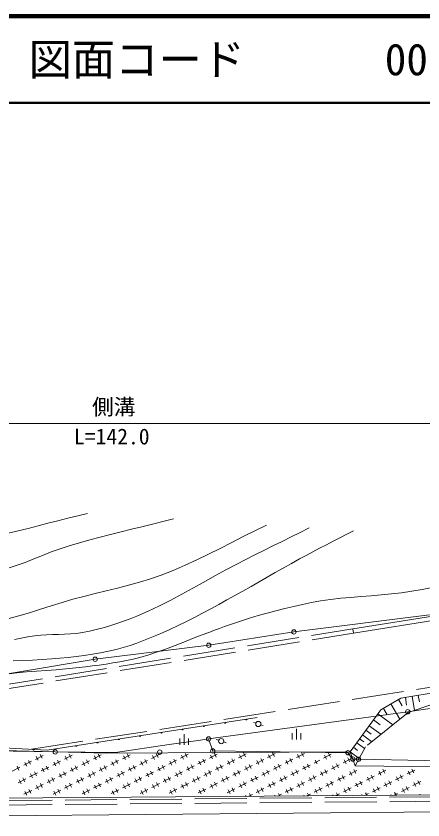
# Model space of a CAD drawing. Units: millimetres, scale not verified, with parts at other scales. Extents: x 8000 to 136000, y 4000 to 76000.
# Drawn here: x 23785 to 33186, y 57448 to 76000 of the extents above; entities that cross this region are included whole.
import ezdxf
from ezdxf.enums import TextEntityAlignment as Align

# ---------------------------------------------------------------- set-up
doc = ezdxf.new("R2010")
doc.units = ezdxf.units.MM
doc.header["$LTSCALE"] = 200
doc.header["$PDMODE"] = 32
doc.header["$PDSIZE"] = 100
doc.linetypes.add('DASHED', pattern=[7.5, 6, -1.5])
for name, color, linetype, lineweight in [('M-BGD', 7, 'Continuous', 13), ('M-BMK-ROW', 1, 'Continuous', 13), ('M-STR-HTXT', 7, 'Continuous', 13), ('M-TTL', 2, 'Continuous', 140), ('M-TTL-LINE', 7, 'Continuous', 50)]:
    doc.layers.add(name, color=color, linetype=linetype, lineweight=lineweight)
doc.layers.add('M-TTL-TXT', color=7, linetype='Continuous')
doc.styles.add('ＭＳ ゴシック', font='')
doc.styles.get('ＭＳ ゴシック').set_extended_font_data('MS Gothic')

# ---------------------------------------------------------------- blocks, each defined once
blk = doc.blocks.new('ﾌﾟﾛｯﾄﾏｰｸ-02_67')
at = {"color": 3, "linetype": 'Continuous', "lineweight": 13}
blk.add_circle((0, 0), 0.5, dxfattribs=at)
blk = doc.blocks.new('ﾌﾟﾛｯﾄﾏｰｸ-02')
at = {"color": 1, "linetype": 'Continuous', "lineweight": 13}
blk.add_circle((0, 0), 0.5, dxfattribs=at)
blk = doc.blocks.new('ﾌﾟﾛｯﾄﾏｰｸ-02_67_1')
at = {"color": 3, "linetype": 'Continuous', "lineweight": 13}
blk.add_circle((0, 0), 0.5, dxfattribs=at)

msp = doc.modelspace()

# ---------------------------------------------------------------- linework, layer by layer
at = {"layer": 'M-BGD'}
for p, q in [((31566.1, 61857.4), (39656.2, 63156)), ((31582.5, 61758.8), (39672.1, 63057.3)), ((31566.1, 61857.4), (31582.5, 61758.8)), ((32674.4, 60255.7), (40492.5, 61544.2)), ((32209.6, 59984.9), (32674.4, 60255.7)), ((31502.7, 59018.2), (32209.6, 59984.9)), ((29352.5, 59812.3), (24507.1, 59058.1)), ((29325.2, 59680.3), (29268.1, 59698.8)), ((29439.3, 59643.2), (29496.3, 59624.7)), ((30262.2, 59303.1), (30262.2, 59553.1)), ((27667, 59180.6), (27667, 59430.6)), ((30162.2, 59453.1), (30162.2, 59303.1)), ((30362.2, 59453.1), (30362.2, 59303.1)), ((27567, 59330.6), (27567, 59180.6)), ((27767, 59330.6), (27767, 59180.6)), ((28468.1, 59284.6), (28411.1, 59303.1)), ((28582.2, 59247.5), (28639.3, 59228.9)), ((23498.7, 59051.6), (25880.5, 58986.2)), ((24507.1, 59058.1), (23499, 59111.6)), ((25880.5, 58986.2), (31502.7, 59018.2)), ((29708.2, 58999), (29753.6, 58909.9)), ((30379, 59004.1), (30424.4, 58915)), ((31623.4, 58698.4), (31502.7, 59018.2)), ((24074.5, 58822.1), (24119.9, 58733)), ((24230.8, 58845.7), (24409, 58936.5)), ((24252.7, 58912.9), (24298.1, 58823.8)), ((24341.8, 58958.3), (24387.2, 58869.2)), ((24745.3, 58827.2), (24790.7, 58738.1)), ((24901.6, 58850.7), (25079.8, 58941.5)), ((24923.5, 58918), (24968.9, 58828.9)), ((25012.6, 58963.4), (25058, 58874.3)), ((25416.1, 58832.3), (25461.5, 58743.2)), ((25572.4, 58855.8), (25750.6, 58946.6)), ((25594.3, 58923.1), (25639.7, 58834)), ((25683.4, 58968.5), (25728.8, 58879.4)), ((25975.9, 58724.7), (26154.1, 58815.5)), ((26086.9, 58837.4), (26132.3, 58748.3)), ((26243.2, 58860.9), (26421.4, 58951.7)), ((26265.1, 58928.2), (26310.5, 58839.1)), ((26354.2, 58973.6), (26399.6, 58884.5)), ((26646.7, 58729.8), (26824.9, 58820.6)), ((26757.7, 58842.5), (26803.1, 58753.4)), ((26914, 58866), (27092.3, 58956.8)), ((26935.9, 58933.3), (26981.3, 58844.2)), ((27025, 58978.7), (27070.4, 58889.6)), ((27317.5, 58734.9), (27495.7, 58825.7)), ((27428.5, 58847.6), (27473.9, 58758.5)), ((27584.8, 58871.1), (27763.1, 58961.9)), ((27606.7, 58938.4), (27652.1, 58849.3)), ((27695.8, 58983.8), (27741.2, 58894.7)), ((27988.3, 58740), (28166.6, 58830.8)), ((28099.3, 58852.7), (28144.7, 58763.6)), ((28255.7, 58876.2), (28433.9, 58967)), ((28277.5, 58943.5), (28322.9, 58854.4)), ((28366.6, 58988.9), (28412, 58899.8)), ((28659.1, 58745.1), (28837.4, 58835.9)), ((28681, 58812.4), (28726.4, 58723.3)), ((28770.1, 58857.8), (28815.5, 58768.7)), ((28926.5, 58881.3), (29104.7, 58972.1)), ((28948.3, 58948.5), (28993.7, 58859.4)), ((29019.3, 58928.6), (29104.7, 58972.1)), ((29037.4, 58993.9), (29082.8, 58904.8)), ((29037.4, 58993.9), (29082.8, 58904.8)), ((29330, 58750.2), (29508.2, 58841)), ((29351.8, 58817.4), (29397.2, 58728.3)), ((29440.9, 58862.8), (29486.3, 58773.7)), ((29597.3, 58886.4), (29775.5, 58977.2)), ((29619.1, 58953.6), (29664.5, 58864.5)), ((30000.8, 58755.3), (30179, 58846.1)), ((30022.6, 58822.5), (30068, 58733.4)), ((30111.7, 58867.9), (30157.1, 58778.8)), ((30268.1, 58891.5), (30446.3, 58982.3)), ((30289.9, 58958.7), (30335.3, 58869.6)), ((30671.6, 58760.4), (30801.7, 58826.7)), ((30693.4, 58827.6), (30738.8, 58738.5)), ((30890.8, 58872.1), (31069, 58962.9)), ((30912.7, 58939.4), (30958.1, 58850.3)), ((31001.8, 58984.8), (31047.2, 58895.7)), ((31342.4, 58765.5), (31520.6, 58856.3)), ((31364.2, 58832.7), (31409.6, 58743.6)), ((31453.3, 58878.1), (31498.7, 58789)), ((23696.2, 58573.3), (23874.4, 58664.1)), ((23807.2, 58685.9), (23852.6, 58596.8)), ((23963.5, 58709.5), (24141.7, 58800.3)), ((23985.4, 58776.7), (24030.8, 58687.6)), ((24367, 58578.4), (24545.2, 58669.1)), ((24388.9, 58645.6), (24434.3, 58556.5)), ((24478, 58691), (24523.4, 58601.9)), ((24634.3, 58714.5), (24812.5, 58805.3)), ((24656.2, 58781.8), (24701.6, 58692.7)), ((25037.8, 58583.4), (25216, 58674.2)), ((25059.7, 58650.7), (25105.1, 58561.6)), ((25148.8, 58696.1), (25194.2, 58607)), ((25305.1, 58719.6), (25483.3, 58810.4)), ((25327, 58786.9), (25372.4, 58697.8)), ((25708.6, 58588.5), (25886.8, 58679.3)), ((25730.5, 58655.8), (25775.9, 58566.7)), ((25819.6, 58701.2), (25865, 58612.1)), ((25997.8, 58792), (26043.2, 58702.9)), ((26379.4, 58593.6), (26557.6, 58684.4)), ((26401.3, 58660.9), (26446.7, 58571.8)), ((26490.4, 58706.3), (26535.8, 58617.2)), ((26668.6, 58797.1), (26714, 58708)), ((27050.2, 58598.7), (27228.4, 58689.5)), ((27072.1, 58666), (27117.5, 58576.9)), ((27161.2, 58711.4), (27206.6, 58622.3)), ((27339.4, 58802.2), (27384.8, 58713.1)), ((27721, 58603.8), (27899.2, 58694.6)), ((27742.9, 58671.1), (27788.3, 58582)), ((27832, 58716.5), (27877.4, 58627.4)), ((28010.2, 58807.3), (28055.6, 58718.2)), ((28391.8, 58608.9), (28570, 58699.7)), ((28413.7, 58676.2), (28459.1, 58587.1)), ((28502.8, 58721.6), (28548.2, 58632.5)), ((29062.6, 58614), (29240.9, 58704.8)), ((29062.6, 58614), (29240.9, 58704.8)), ((29084.5, 58681.2), (29129.9, 58592.1)), ((29084.5, 58681.2), (29129.9, 58592.1)), ((29173.6, 58726.6), (29219, 58637.5)), ((29173.6, 58726.6), (29219, 58637.5)), ((29733.5, 58619.1), (29911.7, 58709.9)), ((29755.3, 58686.3), (29800.7, 58597.2)), ((29844.4, 58731.7), (29889.8, 58642.6)), ((30404.3, 58624.2), (30582.5, 58715)), ((30426.1, 58691.4), (30471.5, 58602.3)), ((30515.2, 58736.8), (30560.6, 58647.7)), ((31075.1, 58629.3), (31253.3, 58720.1)), ((31096.9, 58696.5), (31142.3, 58607.4)), ((31186, 58741.9), (31231.4, 58652.8)), ((31623.4, 58698.4), (34101.2, 58669.5)), ((24099.7, 58442.2), (24277.9, 58533)), ((24121.6, 58509.4), (24167, 58420.3)), ((24210.7, 58554.8), (24256.1, 58465.7)), ((24770.5, 58447.2), (24948.7, 58538)), ((24792.4, 58514.5), (24837.8, 58425.4)), ((24881.5, 58559.9), (24926.9, 58470.8)), ((25441.3, 58452.3), (25619.5, 58543.1)), ((25463.2, 58519.6), (25508.6, 58430.5)), ((25552.3, 58565), (25597.7, 58475.9)), ((26112.1, 58457.4), (26290.3, 58548.2)), ((26134, 58524.7), (26179.4, 58435.6)), ((26223.1, 58570.1), (26268.5, 58481)), ((26782.9, 58462.5), (26961.1, 58553.3)), ((26804.8, 58529.8), (26850.2, 58440.7)), ((26893.9, 58575.2), (26939.3, 58486.1)), ((27297.4, 58444.1), (27342.8, 58355)), ((27453.7, 58467.6), (27631.9, 58558.4)), ((27475.6, 58534.9), (27521, 58445.8)), ((27564.7, 58580.3), (27610.1, 58491.2)), ((27968.2, 58449.2), (28013.6, 58360.1)), ((28124.5, 58472.7), (28302.7, 58563.5)), ((28146.4, 58540), (28191.8, 58450.9)), ((28235.5, 58585.4), (28280.9, 58496.3)), ((28639, 58454.3), (28684.4, 58365.2)), ((28795.3, 58477.8), (28973.5, 58568.6)), ((28817.2, 58545.1), (28862.6, 58455.9)), ((28906.3, 58590.4), (28951.7, 58501.3)), ((29309.8, 58459.3), (29355.2, 58370.2)), ((29466.1, 58482.9), (29644.3, 58573.7)), ((29488, 58550.1), (29533.4, 58461)), ((29577.1, 58595.5), (29622.5, 58506.4)), ((29869.6, 58351.8), (30047.8, 58442.6)), ((29980.6, 58464.4), (30026, 58375.3)), ((30136.9, 58488), (30315.2, 58578.8)), ((30158.8, 58555.2), (30204.2, 58466.1)), ((30247.9, 58600.6), (30293.3, 58511.5)), ((30540.4, 58356.9), (30718.6, 58447.7)), ((30651.4, 58469.5), (30696.8, 58380.4)), ((30807.8, 58493.1), (30986, 58583.9)), ((30829.6, 58560.3), (30875, 58471.2)), ((30918.7, 58605.7), (30964.1, 58516.6)), ((31211.2, 58362), (31389.5, 58452.8)), ((31322.2, 58474.6), (31367.6, 58385.5)), ((31478.6, 58498.2), (31656.8, 58589)), ((31500.4, 58565.4), (31545.8, 58476.3)), ((31589.5, 58610.8), (31634.9, 58521.7)), ((31882.1, 58367.1), (32060.3, 58457.9)), ((31993, 58479.7), (32038.4, 58390.6)), ((32149.4, 58503.3), (32327.6, 58594.1)), ((32171.2, 58570.5), (32216.6, 58481.4)), ((32260.3, 58615.9), (32305.7, 58526.8)), ((32552.9, 58372.2), (32731.1, 58463)), ((32663.8, 58484.8), (32709.2, 58395.7)), ((32820.2, 58508.4), (32998.4, 58599.2)), ((32842, 58575.6), (32887.4, 58486.5)), ((32931.1, 58621), (32976.5, 58531.9)), ((23832.4, 58306), (24010.6, 58396.8)), ((23854.3, 58373.2), (23899.7, 58284.1)), ((23943.4, 58418.6), (23988.8, 58329.5)), ((24235.9, 58174.9), (24414.1, 58265.7)), ((24346.9, 58287.5), (24392.3, 58198.4)), ((24503.2, 58311), (24681.4, 58401.8)), ((24525.1, 58378.3), (24570.5, 58289.2)), ((24614.2, 58423.7), (24659.6, 58334.6)), ((24906.7, 58179.9), (25084.9, 58270.7)), ((25017.7, 58292.6), (25063.1, 58203.5)), ((25174, 58316.1), (25352.2, 58406.9)), ((25195.9, 58383.4), (25241.3, 58294.3)), ((25285, 58428.8), (25330.4, 58339.7)), ((25577.5, 58185), (25755.7, 58275.8)), ((25688.5, 58297.7), (25733.9, 58208.6)), ((25844.8, 58321.2), (26023, 58412)), ((25866.7, 58388.5), (25912.1, 58299.4)), ((25955.8, 58433.9), (26001.2, 58344.8)), ((26248.3, 58190.1), (26426.5, 58280.9)), ((26270.2, 58257.4), (26315.6, 58168.3)), ((26359.3, 58302.8), (26404.7, 58213.7)), ((26515.6, 58326.3), (26693.8, 58417.1)), ((26537.5, 58393.6), (26582.9, 58304.5)), ((26626.6, 58439), (26672, 58349.9)), ((26919.1, 58195.2), (27097.3, 58286)), ((26941, 58262.5), (26986.4, 58173.4)), ((27030.1, 58307.9), (27075.5, 58218.8)), ((27186.4, 58331.4), (27364.6, 58422.2)), ((27208.3, 58398.7), (27253.7, 58309.6)), ((27589.9, 58200.3), (27768.1, 58291.1)), ((27611.8, 58267.6), (27657.2, 58178.5)), ((27700.9, 58313), (27746.3, 58223.9)), ((27857.2, 58336.5), (28035.4, 58427.3)), ((27879.1, 58403.8), (27924.5, 58314.7)), ((28260.7, 58205.4), (28438.9, 58296.2)), ((28282.6, 58272.7), (28328, 58183.6)), ((28371.7, 58318.1), (28417.1, 58229)), ((28528, 58341.6), (28706.2, 58432.4)), ((28549.9, 58408.9), (28595.3, 58319.8)), ((28931.5, 58210.5), (29109.7, 58301.3)), ((28953.4, 58277.7), (28998.8, 58188.6)), ((29040, 58265.8), (29109.7, 58301.3)), ((29042.5, 58323.1), (29087.9, 58234)), ((29042.5, 58323.1), (29087.9, 58234)), ((29198.8, 58346.7), (29377, 58437.5)), ((29220.7, 58413.9), (29266.1, 58324.8)), ((29602.3, 58215.6), (29780.5, 58306.4)), ((29624.2, 58282.8), (29669.6, 58193.7)), ((29713.3, 58328.2), (29758.7, 58239.1)), ((29891.5, 58419), (29936.9, 58329.9)), ((30273.1, 58220.7), (30451.3, 58311.5)), ((30295, 58287.9), (30340.4, 58198.8)), ((30384.1, 58333.3), (30429.5, 58244.2)), ((30562.3, 58424.1), (30607.7, 58335)), ((30943.9, 58225.8), (31122.1, 58316.6)), ((30965.8, 58293), (31011.2, 58203.9)), ((31054.9, 58338.4), (31100.3, 58249.3)), ((31233.1, 58429.2), (31278.5, 58340.1)), ((31614.7, 58230.9), (31792.9, 58321.7)), ((31636.6, 58298.1), (31682, 58209)), ((31725.7, 58343.5), (31771.1, 58254.4)), ((31903.9, 58434.3), (31949.3, 58345.2)), ((32285.5, 58236), (32463.8, 58326.8)), ((32307.4, 58303.2), (32352.8, 58214.1)), ((32396.5, 58348.6), (32441.9, 58259.5)), ((32574.7, 58439.4), (32620.1, 58350.3)), ((32956.4, 58241.1), (33134.6, 58331.9)), ((32978.2, 58308.3), (33023.6, 58219.2)), ((33067.3, 58353.7), (33112.7, 58264.6)), ((23968.6, 58038.7), (24146.8, 58129.5)), ((23990.5, 58105.9), (24035.9, 58016.8)), ((24079.6, 58151.3), (24125, 58062.2)), ((24257.8, 58242.1), (24303.2, 58153)), ((24639.4, 58043.7), (24817.6, 58134.5)), ((24661.3, 58111), (24706.7, 58021.9)), ((24750.4, 58156.4), (24795.8, 58067.3)), ((24928.6, 58247.2), (24974, 58158.1)), ((25310.2, 58048.8), (25488.4, 58139.6)), ((25332.1, 58116.1), (25377.5, 58027)), ((25421.2, 58161.5), (25466.6, 58072.4)), ((25599.4, 58252.3), (25644.8, 58163.2)), ((25981, 58053.9), (26159.2, 58144.7)), ((26002.9, 58121.2), (26048.3, 58032.1)), ((26092, 58166.6), (26137.4, 58077.5)), ((26651.8, 58059), (26830, 58149.8)), ((26673.7, 58126.3), (26719.1, 58037.2)), ((26762.8, 58171.7), (26808.2, 58082.6)), ((27322.6, 58064.1), (27500.8, 58154.9)), ((27344.5, 58131.4), (27389.9, 58042.3)), ((27433.6, 58176.8), (27479, 58087.7)), ((27993.4, 58069.2), (28171.6, 58160)), ((28015.3, 58136.5), (28060.7, 58047.4)), ((28104.4, 58181.9), (28149.8, 58092.8)), ((28664.2, 58074.3), (28842.4, 58165.1)), ((28686.1, 58141.6), (28731.5, 58052.5)), ((28775.2, 58187), (28820.6, 58097.8)), ((29335, 58079.4), (29513.2, 58170.2)), ((29356.9, 58146.6), (29402.3, 58057.5)), ((29446, 58192), (29491.4, 58102.9)), ((30005.8, 58084.5), (30184, 58175.3)), ((30027.7, 58151.7), (30073.1, 58062.6)), ((30116.8, 58197.1), (30162.2, 58108)), ((30676.6, 58089.6), (30854.8, 58180.4)), ((30698.5, 58156.8), (30743.9, 58067.7)), ((30787.6, 58202.2), (30833, 58113.1)), ((31191.1, 58071.1), (31223.3, 58008)), ((31347.4, 58094.7), (31525.6, 58185.5)), ((31369.3, 58161.9), (31414.7, 58072.8)), ((31458.4, 58207.3), (31503.8, 58118.2)), ((31861.9, 58076.2), (31894.1, 58013.1)), ((32018.2, 58099.8), (32196.4, 58190.6)), ((32040.1, 58167), (32085.5, 58077.9)), ((32129.2, 58212.4), (32174.6, 58123.3)), ((32532.7, 58081.3), (32564.9, 58018.1)), ((32689, 58104.9), (32867.3, 58195.7)), ((32710.9, 58172.1), (32756.3, 58083)), ((32800, 58217.5), (32845.4, 58128.4)), ((34132, 58029.9), (12925.1, 57869.4)), ((29089.6, 58010.4), (29099, 57992)), ((29164.5, 57992.5), (29245.9, 58034)), ((29178.7, 58055.8), (29210.8, 57992.8)), ((29760.4, 58015.5), (29769.8, 57997.1)), ((29835.2, 57997.6), (29916.7, 58039.1)), ((29849.5, 58060.9), (29881.6, 57997.9)), ((30431.2, 58020.6), (30440.6, 58002.1)), ((30505.9, 58002.6), (30587.5, 58044.2)), ((30520.3, 58066), (30552.4, 58003)), ((31102, 58025.7), (31111.5, 58007.2)), ((31176.7, 58007.7), (31258.3, 58049.3)), ((31772.8, 58030.8), (31782.3, 58012.2)), ((31847.4, 58012.7), (31929.1, 58054.4)), ((32443.6, 58035.9), (32453.1, 58017.3)), ((32518.1, 58017.8), (32599.9, 58059.5)), ((33114.4, 58041), (33123.9, 58022.3)), ((13241.9, 57447.7), (47178.1, 57752.8))]:
    msp.add_line(p, q, dxfattribs=at)
at = {"layer": 'M-BGD', "linetype": 'DASHED'}
for p, q in [((20247.1, 60040.5), (31566.1, 61857.4)), ((20262.9, 59941.8), (31582.5, 61758.8)), ((24140.4, 59077.6), (41065.9, 61708.3)), ((32940.9, 60299.6), (32993.9, 59977.6)), ((33079, 60322.4), (33103.6, 60172.8)), ((32447.2, 60123.3), (32651.4, 59773)), ((32622.4, 60225.4), (32704.7, 60084.2)), ((32779.8, 60273.1), (32808.7, 60097.8)), ((33415, 60120.7), (32842, 59925.9)), ((32842, 59925.9), (31858.2, 59136.4)), ((32272.1, 60021.3), (32359.2, 59871.8)), ((32044.2, 59758.6), (32198.3, 59645.9)), ((32143.5, 59894.5), (32488.5, 59642.2)), ((31944.8, 59622.7), (32216.6, 59424)), ((31788.2, 59408.6), (32002.3, 59252)), ((31866.5, 59515.7), (31988, 59426.8)), ((31656.2, 59228.1), (31836.7, 59096.1)), ((31722.2, 59318.4), (31817.1, 59249)), ((31502.7, 59018.2), (31712.6, 58864.7)), ((31579.4, 59123.2), (31677, 59051.8)), ((31858.2, 59136.4), (31623.4, 58698.4)), ((12917.7, 57800.9), (34136, 57987.8)), ((12918.7, 57696.9), (34136.9, 57883.8))]:
    msp.add_line(p, q, dxfattribs=at)
at = {"layer": 'M-BGD'}
for points in [[(27419.5, 64393.3), (27178.1, 64332.4), (26936.3, 64273), (26694.3, 64214.5), (26452.2, 64156.2), (26210.2, 64097.4), (25968.6, 64037.6), (25727.4, 63976), (25486.9, 63912.1), (25247.3, 63845.1), (25008.7, 63774.4), (24802.6, 63706.4), (24598.8, 63631.5), (24396.4, 63552.3), (24194.4, 63471.7), (23992, 63392.5), (23788.4, 63317.6), (23582.6, 63249.8)], [(25438.3, 64523.1), (25208.9, 64469.4), (24980.1, 64412.7), (24751.6, 64354.2), (24523.3, 64294.6), (24295, 64235.1), (24066.5, 64176.5), (23837.7, 64119.9), (23608.4, 64066.1)], [(23595.1, 62085.9), (23847.1, 62154.2), (24097.7, 62229.4), (24347.4, 62308.5), (24597, 62388.5), (24847, 62466.5), (25098, 62539.3), (25353.9, 62607), (25610.8, 62671.2), (25868.3, 62733.9), (26125.5, 62797.2), (26381.9, 62863.2), (26636.7, 62934), (26889.2, 63011.7), (27138.9, 63098.4), (27417.5, 63207.5), (27692.2, 63325.6), (27964, 63450.8), (28233.5, 63581.4), (28501.4, 63715.5), (28768.7, 63851.5), (29035.9, 63987.4), (29303.9, 64121.6), (29573.3, 64252.1)], [(23719.2, 61117.8), (23942.3, 61125.7), (24165.2, 61136.5), (24387.9, 61150.1), (24610.3, 61166.5), (24798.2, 61182.2), (24986.2, 61199.8), (25174, 61219.9), (25361.3, 61243.4), (25548, 61270.8), (25733.8, 61302.8), (25918.5, 61340.2), (26101.8, 61383.6), (26260.6, 61427.2), (26418, 61476.1), (26574, 61529.6), (26728.7, 61587), (26882.3, 61647.7), (27034.9, 61711), (27186.6, 61776.3), (27337.5, 61842.8), (27529.9, 61931.4), (27720.2, 62024.3), (27908.7, 62120.8), (28096, 62220.1), (28282.4, 62321.1), (28468.2, 62423.3), (28653.9, 62525.6), (28839.8, 62627.3), (29027.6, 62730.7), (29214.5, 62835.8), (29400.7, 62942), (29586.7, 63048.9), (29772.6, 63155.7), (29958.9, 63261.9), (30145.7, 63367), (30333.6, 63470.3), (30488.4, 63553.6), (30643.8, 63635.8), (30799.6, 63717.2), (30955.8, 63798), (31112, 63878.6), (31268.4, 63959), (31424.6, 64039.6), (31580.6, 64120.6)], [(23746.9, 61609.2), (23863.9, 61635.2), (23981.1, 61660), (24098.8, 61682), (24217.1, 61699.6), (24354.4, 61713.2), (24492.4, 61721.1), (24630.7, 61725.4), (24769.2, 61728.5), (24907.5, 61732.5), (25045.4, 61739.6), (25182.7, 61752.2), (25319, 61772.3), (25479.7, 61804.2), (25639.3, 61841.3), (25798, 61883.1), (25955.5, 61929.3), (26111.8, 61979.6), (26266.9, 62033.6), (26420.7, 62090.9), (26573.1, 62151.2), (26838.9, 62265.6), (27100.4, 62389.4), (27358.5, 62520.5), (27614, 62657.1), (27868, 62797.1), (28121.3, 62938.6), (28374.9, 63079.7), (28629.6, 63218.3), (28886.3, 63352.6), (29094.7, 63458.2), (29303.4, 63563.2), (29512.4, 63667.7), (29721.6, 63771.8), (29930.8, 63875.6), (30140.1, 63979.5), (30349.4, 64083.4), (30558.5, 64187.6)], [(33401.7, 62810.1), (33165, 62767.7), (32927.9, 62728.1), (32690.2, 62691.7), (32457.3, 62662), (32223.5, 62638.9), (31989.2, 62619.8), (31754.8, 62602.4), (31520.4, 62584.3), (31286.5, 62563), (31053.3, 62536.2), (30821.2, 62501.4), (30613.4, 62463.6), (30406.3, 62421.6), (30199.9, 62375.8), (29994.3, 62326.7), (29789.3, 62274.6), (29585.1, 62219.8), (29381.5, 62162.8), (29178.5, 62104), (29062.2, 62068.4), (28946.6, 62030.7), (28831.6, 61991.2), (28717, 61950.5), (28602.6, 61908.9), (28488.3, 61867.1), (28374.1, 61825.3), (28259.6, 61784.1), (28058.4, 61710), (27858.3, 61632.6), (27658.6, 61553.6), (27458.9, 61474.9), (27258.5, 61398.2), (27057, 61325.5), (26853.6, 61258.5), (26647.8, 61199), (26493.2, 61160.5), (26337.5, 61126.7), (26180.9, 61096.7), (26023.7, 61069.9), (25865.9, 61045.6), (25707.8, 61023.1), (25549.6, 61001.8), (25391.5, 60980.8), (25165, 60954), (24937.8, 60932.4), (24710.3, 60914.1), (24482.6, 60897.6), (24254.9, 60881), (24027.4, 60862.6), (23800.3, 60840.6), (23573.8, 60813.3)]]:
    msp.add_lwpolyline(points, dxfattribs=at)
for centre in [(29382.2, 59661.7), (28525.2, 59266)]:
    msp.add_circle(centre, 60, dxfattribs=at)
for centre, start, end in [((29106.8, 59774), 188.53618, 9.15825), ((28124.1, 59621), 188.53618, 9.15825), ((28615.4, 59697.5), 188.53618, 9.15825), ((26649.9, 59391.6), 188.53618, 9.15825), ((27141.3, 59468), 188.53618, 9.15825), ((27632.7, 59544.5), 188.53618, 9.15825), ((25667.2, 59238.6), 188.53618, 9.15825), ((26158.5, 59315.1), 188.53618, 9.15825), ((24189.7, 59074.9), 176.65195, 357.27401), ((24684.4, 59085.6), 188.53618, 9.15825), ((25175.8, 59162.1), 188.53618, 9.15825)]:
    msp.add_arc(centre, 14.9, start, end, dxfattribs=at)
at = {"layer": 'M-BMK-ROW', "color": 30}
for points in [[(33338.9, 62181.8), (30204.6, 61786.2), (28238.3, 61477.7), (25613.1, 61154.5), (22197.9, 60589.6), (20739.5, 60380.5), (20397.8, 60700.9), (19477.7, 60712.9), (18718.5, 60606.2), (18501.6, 60592.2), (17948.3, 60556.6), (17279.4, 60513.4), (15677.2, 60424.1), (13920.2, 60634.6), (12327.1, 60611.6), (12241.1, 60533.3)], [(12267.7, 59025.9), (12794.7, 59026.5), (14845.7, 59035.1), (19571.8, 59049.8), (22246.9, 59058.2), (24690.6, 59018), (26079.5, 59004.1), (27326.5, 59186.3), (28046.2, 59291.5), (28233.8, 59316.4), (32836.4, 59942.8), (36677.4, 60520.8)], [(34735.4, 58788), (31695, 58849.5), (31569.2, 58852.1), (31453.3, 58998.9), (28330.8, 59041.3), (28233.8, 59316.4), (28046.2, 59291.5), (27326.5, 59186.3), (26079.5, 59004.1), (24690.6, 59018), (22246.9, 59058.2), (19571.8, 59049.8), (14845.7, 59035.1), (12794.7, 59026.5), (12267.7, 59025.9)]]:
    msp.add_lwpolyline(points, dxfattribs=at)
at = {"layer": 'M-BMK-ROW'}
for centre in [(28330.8, 59041.3), (31453.3, 58998.9), (31569.2, 58852.1), (31695, 58849.5)]:
    msp.add_circle(centre, 50, dxfattribs=at)
for p in [(28330.8, 59041.3), (31453.3, 58998.9), (31569.2, 58852.1), (31695, 58849.5)]:
    msp.add_point(p, dxfattribs=at)
at = {"layer": 'M-STR-HTXT'}
msp.add_line((40745.4, 66594.8), (12120.3, 66594.8), dxfattribs=at)
at = {"layer": 'M-TTL'}
msp.add_line((136000, 76000), (8000, 76000), dxfattribs=at)
at = {"layer": 'M-TTL-LINE'}
msp.add_line((8000, 74000), (136000, 74000), dxfattribs=at)

# ---------------------------------------------------------------- block references
at = {"layer": 'M-BMK-ROW', "xscale": 100, "yscale": 100}
for name, p in [('ﾌﾟﾛｯﾄﾏｰｸ-02', (30204.6, 61786.2)), ('ﾌﾟﾛｯﾄﾏｰｸ-02', (28238.3, 61477.7)), ('ﾌﾟﾛｯﾄﾏｰｸ-02', (25613.1, 61154.5)), ('ﾌﾟﾛｯﾄﾏｰｸ-02', (32836.4, 59942.8)), ('ﾌﾟﾛｯﾄﾏｰｸ-02', (28233.8, 59316.4)), ('ﾌﾟﾛｯﾄﾏｰｸ-02_67', (24690.6, 59018)), ('ﾌﾟﾛｯﾄﾏｰｸ-02_67_1', (24690.6, 59018)), ('ﾌﾟﾛｯﾄﾏｰｸ-02_67', (27106.6, 59012.8))]:
    msp.add_blockref(name, p, dxfattribs=at)

# ---------------------------------------------------------------- texts
at = {"layer": 'M-STR-HTXT', "style": 'ＭＳ ゴシック'}
msp.add_text('側溝', height=366.6, dxfattribs=at).set_placement((26041.4, 66981.1), align=Align.MIDDLE_CENTER)
msp.add_text('L=142.0', height=366.6, dxfattribs=at).set_placement((25997.4, 66003.8), align=Align.BOTTOM_CENTER)
at = {"layer": 'M-TTL-TXT', "style": 'ＭＳ ゴシック'}
for s, p in [('図面コード', (24075.9, 75000)), ('006-00', (32304.2, 75000))]:
    msp.add_text(s, height=733.1, dxfattribs=at).set_placement(p, align=Align.MIDDLE_LEFT)

doc.saveas('drawing.dxf')
